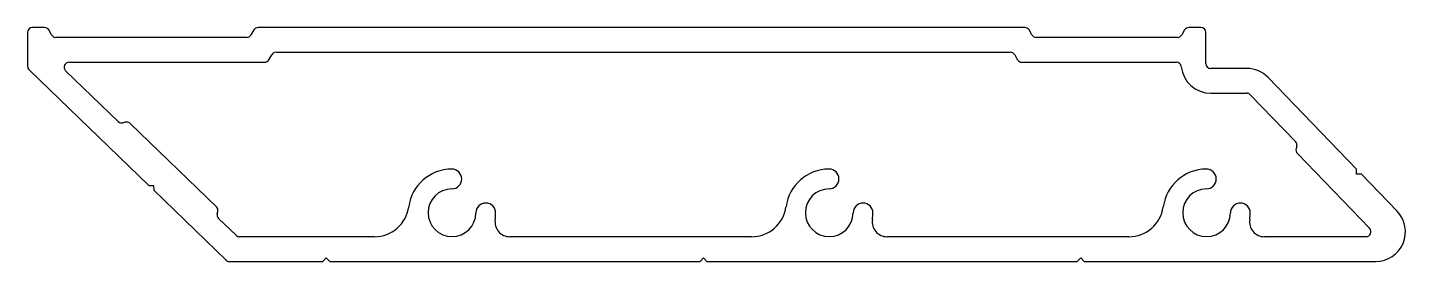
# Model space of a CAD drawing. Extents: x -70 to 69, y 4 to 27.
import ezdxf

# ---------------------------------------------------------------- set-up
doc = ezdxf.new("R2010")
doc.units = 0
doc.layers.add('PROFILE', color=1, linetype='CONTINUOUS')

msp = doc.modelspace()

# ---------------------------------------------------------------- linework, layer by layer
at = {"layer": 'PROFILE', "color": 7}
for p, q in [((-69.67, 26.9), (-69.67, 23.49)), ((-67.96, 27.4), (-69.17, 27.4)), ((-67.24, 26.65), (-67.53, 27.15)), ((-46.82, 27.15), (-47.11, 26.65)), ((31.03, 27.4), (-46.38, 27.4)), ((31.75, 26.65), (31.47, 27.15)), ((47.18, 27.15), (46.89, 26.65)), ((48.82, 27.4), (47.61, 27.4)), ((49.32, 23.77), (49.32, 26.9)), ((-47.54, 26.4), (-66.81, 26.4)), ((46.45, 26.4), (32.19, 26.4)), ((-65.48, 23.9), (-45.73, 23.9)), ((-45.3, 24.15), (-45.01, 24.65)), ((-44.58, 24.9), (29.59, 24.9)), ((30.02, 24.65), (30.31, 24.15)), ((30.74, 23.9), (46.34, 23.9)), ((-69.52, 23.13), (-57.43, 11.45)), ((-60.51, 17.9), (-65.83, 23.04)), ((53.45, 23.27), (49.82, 23.27)), ((64.55, 13.09), (55.61, 22.36)), ((49.82, 20.77), (53.45, 20.77)), ((53.81, 20.62), (58.38, 15.88)), ((-59.8, 17.84), (-60.03, 17.78)), ((-50.6, 9.3), (-59.32, 17.72)), ((58.51, 15.41), (58.44, 15.17)), ((58.56, 14.69), (65.86, 7.13)), ((64.54, 12.6), (64.55, 13.09)), ((65.04, 12.59), (64.54, 12.6)), ((68.63, 8.87), (65.04, 12.59)), ((-57.43, 11.45), (-56.94, 11.46)), ((-56.94, 11.46), (-56.93, 10.97)), ((-56.93, 10.97), (-49.63, 3.92)), ((-50.52, 8.6), (-50.46, 8.82)), ((-48.62, 6.42), (-50.38, 8.12)), ((-34.65, 6.28), (-48.28, 6.28)), ((3.45, 6.28), (-20.97, 6.28)), ((41.55, 6.28), (17.13, 6.28)), ((65.5, 6.28), (55.23, 6.28)), ((-49.29, 3.78), (-39.86, 3.78)), ((-39.86, 3.78), (-39.51, 4.13)), ((-39.51, 4.13), (-39.16, 3.78)), ((-39.16, 3.78), (-1.76, 3.78)), ((-1.76, 3.78), (-1.41, 4.13)), ((-1.41, 4.13), (-1.06, 3.78)), ((-1.06, 3.78), (36.34, 3.78)), ((36.34, 3.78), (36.69, 4.13)), ((36.69, 4.13), (37.04, 3.78)), ((37.04, 3.78), (66.48, 3.78))]:
    msp.add_line(p, q, dxfattribs=at)
for centre, radius, start, end in [((-69.17, 26.9), 0.5, 90, 180), ((-67.96, 26.9), 0.5, 30, 90), ((-66.81, 26.9), 0.5, 210, 270), ((-47.54, 26.9), 0.5, 270, 330), ((-46.38, 26.9), 0.5, 90, 150), ((31.03, 26.9), 0.5, 30, 90), ((32.19, 26.9), 0.5, 210, 270), ((46.45, 26.9), 0.5, 270, 330), ((47.61, 26.9), 0.5, 90, 150), ((48.82, 26.9), 0.5, 0, 90), ((-65.48, 23.4), 0.5, 90, 226), ((-45.73, 24.4), 0.5, 270, 330), ((-44.58, 24.4), 0.5, 90, 150), ((29.59, 24.4), 0.5, 30, 90), ((30.74, 24.4), 0.5, 210, 270), ((46.34, 23.4), 0.5, 6.201, 90), ((49.82, 23.77), 0.5, 180, 270), ((-69.17, 23.49), 0.5, 180, 226), ((49.82, 23.77), 3, 186.201, 270), ((53.45, 20.27), 3, 44, 90), ((53.45, 20.27), 0.5, 44, 90), ((-60.16, 18.26), 0.5, 226, 286), ((-59.67, 17.36), 0.5, 46, 106), ((58.02, 15.54), 0.5, 345, 44), ((58.92, 15.04), 0.5, 165, 224), ((-26.81, 8.7), 4.41, 90.3311, 172.1044), ((-26.83, 12.11), 1, 270.3311, 90.3311), ((11.29, 8.7), 4.41, 90.3311, 172.1044), ((11.27, 12.11), 1, 270.3311, 90.3311), ((49.39, 8.7), 4.41, 90.3311, 172.1044), ((49.37, 12.11), 1, 270.3311, 90.3311), ((-26.81, 8.7), 2.41, 90.3311, 359.6689), ((11.29, 8.7), 2.41, 90.3311, 359.6689), ((49.39, 8.7), 2.41, 90.3311, 359.6689), ((-50.95, 8.94), 0.5, 346, 46), ((-50.03, 8.48), 0.5, 166, 226), ((-34.65, 9.78), 3.5, 270, 352.1044), ((-23.4, 8.68), 1, 359.669, 179.6688), ((-26.81, 8.7), 4.41, 351.1177, 359.6689), ((3.45, 9.78), 3.5, 270, 352.1044), ((14.7, 8.68), 1, 359.669, 179.6688), ((11.29, 8.7), 4.41, 351.1177, 359.6689), ((41.55, 9.78), 3.5, 270, 352.1044), ((52.8, 8.68), 1, 359.669, 179.6688), ((49.39, 8.7), 4.41, 351.1177, 359.6689), ((66.48, 6.78), 3, 270, 44), ((-20.97, 7.78), 1.5, 171.1177, 270), ((17.13, 7.78), 1.5, 171.1177, 270), ((55.23, 7.78), 1.5, 171.1177, 270), ((65.5, 6.78), 0.5, 270, 44), ((-48.28, 6.78), 0.5, 226, 270), ((-49.29, 4.28), 0.5, 226, 270)]:
    msp.add_arc(centre, radius, start, end, dxfattribs=at)

doc.saveas('drawing.dxf')
